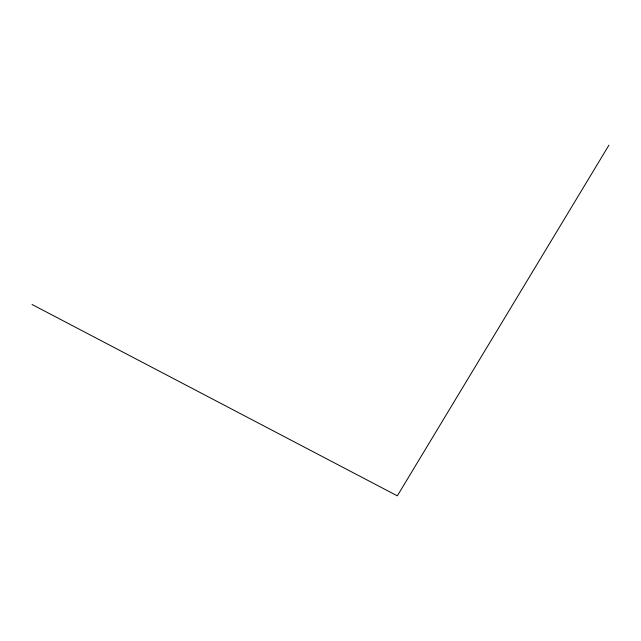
<?xml version="1.0" encoding="UTF-8"?>
<svg xmlns="http://www.w3.org/2000/svg" width="641" height="641" viewBox="0 0 641 641"><rect width="100%" height="100%" fill="white"/><g stroke="black" fill="none" stroke-linecap="round" stroke-linejoin="round"><path stroke-width="0.96" d="M608.95 145.154L397.332 495.846L32.05 304.491"/></g></svg>
